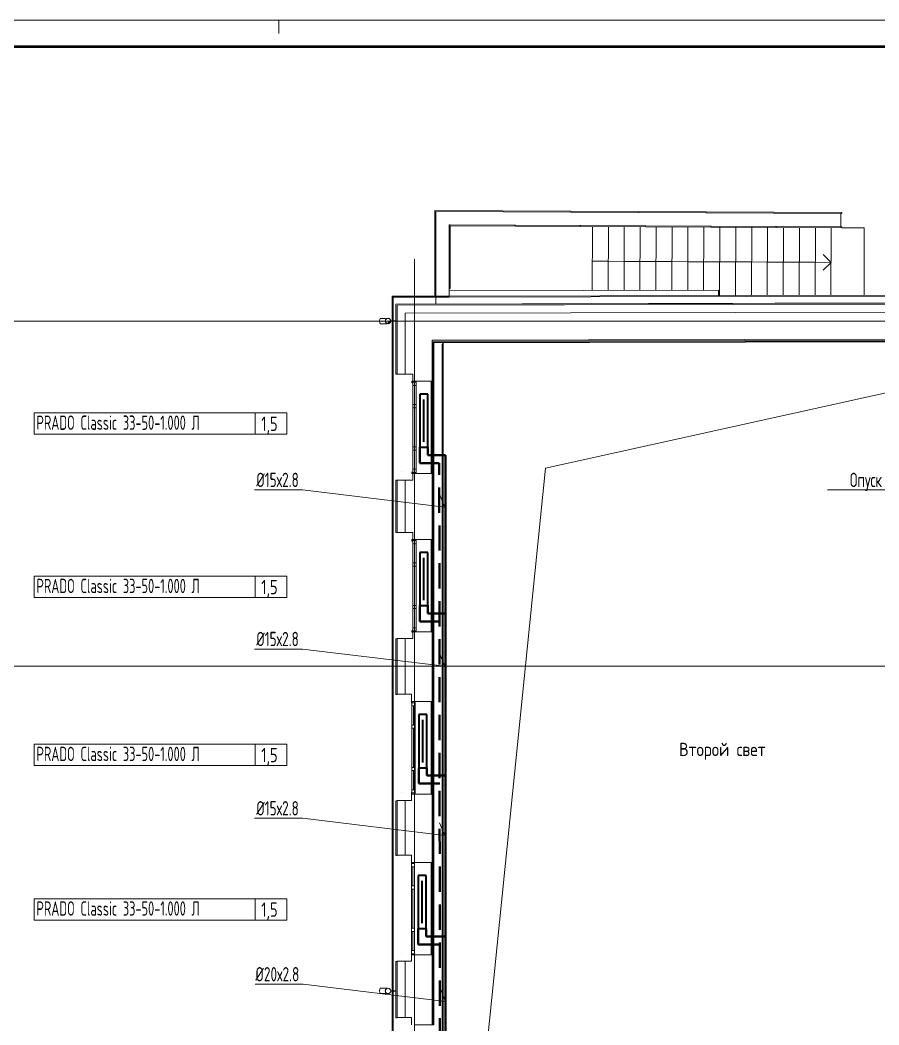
# Model space of a CAD drawing. Header units: millimetres. Extents: x -3929 to 624051, y 52832 to 514950.
# Drawn here: x 183577 to 199756, y 186176 to 205107 of the extents above; entities that cross this region are included whole.
import ezdxf
from ezdxf import colors
from ezdxf.entities.mleader import LeaderData, LeaderLine
from ezdxf.enums import TextEntityAlignment as Align
from ezdxf.math import Vec2, Vec3

# ---------------------------------------------------------------- set-up
doc = ezdxf.new("R2010")
doc.units = ezdxf.units.MM
doc.linetypes.add('ADSK_Линия сетки', pattern=[25, 20, -2.5, 0, -2.5])
doc.linetypes.add('Hidden', pattern=[7.14375, 4.7625, -2.38125])
for name, color, linetype in [('9_Форматы', 7, 'Continuous'), ('ПРИБОРЫ', 3, 'Continuous'), ('статистика приборов', 252, 'Continuous'), ('стояки', 7, 'Continuous')]:
    doc.layers.add(name, color=color, linetype=linetype)
for name, color, linetype, lineweight in [('_ Окна', 7, 'Continuous', 9), ('Аннотация', 7, 'Continuous', 18), ('Лестницы', 7, 'Continuous', 9), ('Обобщенные модели', 7, 'Continuous', 18), ('ОВ-О-Оборудование', 32, 'Continuous', 35), ('ОВ-рамка', 7, 'Continuous', 30), ('ОВ-ТЕКСТ', 7, 'Continuous', 25), ('Окна', 7, 'Continuous', 9), ('Оси', 253, 'Continuous', 9), ('Перекрытие', 7, 'Continuous', 18), ('Стены внутренние', 7, 'Continuous', 18), ('Стены наружные', 7, 'Continuous', 18), ('Стены несущие', 7, 'Continuous', 30), ('Стены отделка', 7, 'Continuous', 30), ('Стены штриховка', 7, 'Continuous', 9), ('Стрелки вверх', 7, 'Continuous', 18)]:
    doc.layers.add(name, color=color, linetype=linetype, lineweight=lineweight)
doc.layers.add('Линии', color=7, linetype='Continuous', lineweight=9, true_color=0x00a600)
doc.layers.add('т11.2', color=7, linetype='Continuous', true_color=0x6d366d)
doc.layers.add('т21.2', color=7, linetype='Continuous', true_color=0x004285)
doc.styles.add('GOST Common_2', font='GOST_Common.ttf', dxfattribs={"width": 0.9, "height": 250})
doc.styles.add('СТИЛЬ', font='simplex.shx', dxfattribs={"width": 0.65})

# ---------------------------------------------------------------- blocks, each defined once
blk = doc.blocks.new('*U2874')
at = {"layer": 'ОВ-О-Оборудование', "color": 32, "ltscale": 0.1, "true_color": 0xcd6928}
for p, q in [((500, 75), (-500, 75)), ((-500, 75), (-500, -75)), ((-400, 0), (400, 0)), ((500, -75), (500, 75)), ((-500, -75), (500, -75))]:
    blk.add_line(p, q, dxfattribs=at)
blk = doc.blocks.new('1 этаж')
at = {"layer": '_ Окна', "color": 253, "lineweight": 5}
for p, q in [((381777, -211911), (381717, -211911)), ((381717, -211911), (381717, -211991)), ((381777, -211931), (381717, -211931)), ((381717, -211991), (381777, -211991)), ((381747, -212351), (381747, -211991)), ((381777, -211991), (381777, -211911)), ((381717, -212351), (381777, -212351)), ((381717, -212411), (381717, -212351)), ((381777, -212351), (381777, -212411)), ((381777, -212411), (381717, -212411)), ((381747, -213151), (381747, -212411)), ((381717, -213151), (381777, -213151)), ((381717, -213211), (381717, -213151)), ((381777, -213151), (381777, -213211)), ((381777, -213211), (381717, -213211)), ((381747, -213571), (381747, -213211)), ((381717, -213571), (381777, -213571)), ((381717, -213651), (381717, -213571)), ((381777, -213631), (381717, -213631)), ((381777, -213651), (381717, -213651)), ((381777, -213571), (381777, -213651)), ((381777, -214896), (381717, -214896)), ((381717, -214896), (381717, -214976)), ((381777, -214916), (381717, -214916)), ((381717, -214976), (381777, -214976)), ((381747, -215336), (381747, -214976)), ((381777, -214976), (381777, -214896)), ((381717, -215336), (381777, -215336)), ((381717, -215396), (381717, -215336)), ((381777, -215396), (381717, -215396)), ((381747, -216136), (381747, -215396)), ((381777, -215336), (381777, -215396)), ((381717, -216136), (381777, -216136)), ((381717, -216196), (381717, -216136)), ((381777, -216136), (381777, -216196)), ((381777, -216196), (381717, -216196)), ((381747, -216556), (381747, -216196)), ((381717, -216556), (381777, -216556)), ((381717, -216636), (381717, -216556)), ((381777, -216556), (381777, -216636)), ((381777, -216616), (381717, -216616)), ((381777, -216636), (381717, -216636)), ((381757, -217949), (381697, -217949)), ((381697, -217949), (381697, -218029)), ((381757, -217969), (381697, -217969)), ((381697, -218029), (381757, -218029)), ((381727, -218389), (381727, -218029)), ((381757, -218029), (381757, -217949)), ((381697, -218389), (381757, -218389)), ((381697, -218449), (381697, -218389)), ((381757, -218449), (381697, -218449)), ((381727, -219189), (381727, -218449)), ((381757, -218389), (381757, -218449)), ((381697, -219189), (381757, -219189)), ((381697, -219249), (381697, -219189)), ((381757, -219189), (381757, -219249)), ((381757, -219249), (381697, -219249)), ((381727, -219609), (381727, -219249)), ((381697, -219609), (381757, -219609)), ((381697, -219689), (381697, -219609)), ((381757, -219669), (381697, -219669)), ((381757, -219689), (381697, -219689)), ((381757, -219609), (381757, -219689)), ((381747, -220979), (381687, -220979)), ((381687, -220979), (381687, -221059)), ((381747, -220999), (381687, -220999)), ((381687, -221059), (381747, -221059)), ((381717, -221419), (381717, -221059)), ((381747, -221059), (381747, -220979)), ((381687, -221419), (381747, -221419)), ((381687, -221479), (381687, -221419)), ((381747, -221479), (381687, -221479)), ((381717, -222219), (381717, -221479)), ((381747, -221419), (381747, -221479)), ((381687, -222219), (381747, -222219)), ((381687, -222279), (381687, -222219)), ((381747, -222219), (381747, -222279)), ((381747, -222279), (381687, -222279)), ((381717, -222639), (381717, -222279)), ((381687, -222639), (381747, -222639)), ((381687, -222719), (381687, -222639)), ((381747, -222699), (381687, -222699)), ((381747, -222719), (381687, -222719)), ((381747, -222639), (381747, -222719))]:
    blk.add_line(p, q, dxfattribs=at)
at = {"layer": 'Лестницы', "color": 253, "lineweight": 5}
for p, q in [((385098, -209000), (385093, -210201)), ((385098, -209000), (385093, -210201)), ((385398, -209001), (385393, -210201)), ((385398, -209001), (385393, -210201)), ((385698, -209003), (385693, -210200)), ((385698, -209003), (385693, -210200)), ((385998, -209004), (385993, -210199)), ((385998, -209004), (385993, -210199)), ((386298, -209005), (386293, -210199)), ((386298, -209005), (386293, -210199)), ((386598, -209007), (386593, -210198)), ((386598, -209007), (386593, -210198)), ((386898, -209008), (386893, -210197)), ((386898, -209008), (386893, -210197)), ((387198, -209010), (387193, -210197)), ((387198, -209010), (387193, -210197)), ((387498, -209011), (387492, -210296)), ((387498, -209011), (387492, -210296)), ((387798, -209012), (387792, -210295)), ((387798, -209012), (387792, -210295)), ((388098, -209014), (388092, -210295)), ((388098, -209014), (388092, -210295)), ((388398, -209015), (388392, -210294)), ((388398, -209015), (388392, -210294)), ((388698, -209017), (388692, -210294)), ((388698, -209017), (388692, -210294)), ((388998, -209018), (388992, -210293)), ((388998, -209018), (388992, -210293)), ((389298, -209020), (389292, -210292)), ((389298, -209020), (389292, -210292))]:
    blk.add_line(p, q, dxfattribs=at)
at = {"layer": 'Линии', "color": 253, "lineweight": 5}
for p, q in [((384214, -213549), (393829, -211419)), ((382206, -233407), (384214, -213549))]:
    blk.add_line(p, q, dxfattribs=at)
at = {"layer": 'Обобщенные модели', "color": 253, "lineweight": 5}
for p, q in [((381144, -210728), (381101, -210728)), ((381101, -210828), (381144, -210828)), ((381144, -210728), (381149, -210728)), ((381146, -210828), (381144, -210828)), ((381152, -210828), (381146, -210828)), ((381149, -210728), (381155, -210728)), ((381157, -210828), (381152, -210828)), ((381155, -210728), (381160, -210728)), ((381163, -210828), (381157, -210828)), ((381160, -210728), (381166, -210728)), ((381168, -210828), (381163, -210828)), ((381166, -210728), (381171, -210728)), ((381173, -210828), (381168, -210828)), ((381171, -210728), (381176, -210728)), ((381178, -210828), (381173, -210828)), ((381176, -210728), (381181, -210728)), ((381183, -210828), (381178, -210828)), ((381181, -210728), (381186, -210728)), ((381188, -210828), (381183, -210828)), ((381186, -210728), (381191, -210728)), ((381193, -210828), (381188, -210828)), ((381191, -210728), (381195, -210728)), ((381197, -210828), (381193, -210828)), ((381195, -210728), (381200, -210728)), ((381202, -210828), (381197, -210828)), ((381200, -210728), (381204, -210728)), ((381206, -210828), (381202, -210828)), ((381204, -210728), (381208, -210728)), ((381210, -210828), (381206, -210828)), ((381208, -210728), (381212, -210728)), ((381214, -210828), (381210, -210828)), ((381212, -210728), (381216, -210728)), ((381218, -210828), (381214, -210828)), ((381216, -210728), (381220, -210728)), ((381221, -210828), (381218, -210828)), ((381220, -210728), (381223, -210728)), ((381224, -210828), (381221, -210828)), ((381223, -210728), (381226, -210728)), ((381227, -210828), (381224, -210828)), ((381226, -210728), (381229, -210728)), ((381230, -210828), (381227, -210828)), ((381229, -210728), (381232, -210728)), ((381233, -210828), (381230, -210828)), ((381232, -210728), (381234, -210728)), ((381234, -210828), (381233, -210828)), ((381397, -210773), (381298, -210773)), ((381298, -210783), (381397, -210783)), ((381144, -223350), (381101, -223350)), ((381144, -223350), (381149, -223350)), ((381149, -223350), (381155, -223350)), ((381155, -223350), (381160, -223350)), ((381160, -223350), (381166, -223350)), ((381166, -223350), (381171, -223350)), ((381171, -223350), (381176, -223350)), ((381176, -223350), (381181, -223350)), ((381181, -223350), (381186, -223350)), ((381186, -223350), (381191, -223350)), ((381191, -223350), (381195, -223350)), ((381195, -223350), (381200, -223350)), ((381200, -223350), (381204, -223350)), ((381204, -223350), (381208, -223350)), ((381208, -223350), (381212, -223350)), ((381212, -223350), (381216, -223350)), ((381216, -223350), (381220, -223350)), ((381220, -223350), (381223, -223350)), ((381223, -223350), (381226, -223350)), ((381226, -223350), (381229, -223350)), ((381229, -223350), (381232, -223350)), ((381232, -223350), (381234, -223350)), ((381101, -223450), (381144, -223450)), ((381146, -223450), (381144, -223450)), ((381152, -223450), (381146, -223450)), ((381157, -223450), (381152, -223450)), ((381163, -223450), (381157, -223450)), ((381168, -223450), (381163, -223450)), ((381173, -223450), (381168, -223450)), ((381178, -223450), (381173, -223450)), ((381183, -223450), (381178, -223450)), ((381188, -223450), (381183, -223450)), ((381193, -223450), (381188, -223450)), ((381197, -223450), (381193, -223450)), ((381202, -223450), (381197, -223450)), ((381206, -223450), (381202, -223450)), ((381210, -223450), (381206, -223450)), ((381214, -223450), (381210, -223450)), ((381218, -223450), (381214, -223450)), ((381221, -223450), (381218, -223450)), ((381224, -223450), (381221, -223450)), ((381227, -223450), (381224, -223450)), ((381230, -223450), (381227, -223450)), ((381233, -223450), (381230, -223450)), ((381234, -223450), (381233, -223450)), ((381397, -223395), (381298, -223395)), ((381298, -223405), (381397, -223405))]:
    blk.add_line(p, q, dxfattribs=at)
at = {"layer": 'Обобщенные модели', "color": 253, "linetype": 'Continuous', "lineweight": 5}
for p, q in [((381239, -210827), (381295, -210770)), ((381202, -223379), (381224, -223357))]:
    blk.add_line(p, q, dxfattribs=at)
at = {"layer": 'Обобщенные модели', "color": 253, "lineweight": 5}
for centre, radius, start, end in [((381247, -210778), 52, 0, 180), ((381247, -210778), 52, 180, 0), ((381247, -210778), 50, 0, 180), ((381247, -210778), 50, 180, 0), ((381247, -223400), 52, 0, 180), ((381247, -223400), 50, 0, 180), ((381247, -223400), 52, 180, 0), ((381247, -223400), 50, 180, 0)]:
    blk.add_arc(centre, radius, start, end, dxfattribs=at)
for centre, start_param, end_param in [((381101, -210778), 3.141593, 4.712389), ((381101, -210778), 4.712389, 6.283185), ((381101, -223400), 3.141593, 4.712389), ((381101, -223400), 4.712389, 6.283185)]:
    blk.add_ellipse(centre, major_axis=(0, -50), ratio=0.309017, start_param=start_param, end_param=end_param, dxfattribs=at)
at = {"layer": 'Окна', "color": 253, "lineweight": 5}
for p, q in [((381717, -211911), (381717, -211991)), ((381777, -211911), (381717, -211911)), ((381717, -212351), (381717, -211991)), ((381777, -211991), (381777, -211911)), ((381777, -211991), (381777, -212351)), ((381717, -212351), (381717, -212411)), ((381777, -212411), (381777, -212351)), ((381717, -213151), (381717, -212411)), ((381777, -212411), (381777, -213151)), ((381717, -213151), (381717, -213211)), ((381777, -213211), (381777, -213151)), ((381717, -213571), (381717, -213211)), ((381777, -213211), (381777, -213571)), ((381717, -213571), (381717, -213651)), ((381717, -213651), (381777, -213651)), ((381777, -213651), (381777, -213571)), ((381717, -214896), (381717, -214976)), ((381777, -214896), (381717, -214896)), ((381717, -215336), (381717, -214976)), ((381777, -214976), (381777, -214896)), ((381777, -214976), (381777, -215336)), ((381717, -215336), (381717, -215396)), ((381717, -216136), (381717, -215396)), ((381777, -215396), (381777, -215336)), ((381777, -215396), (381777, -216136)), ((381717, -216136), (381717, -216196)), ((381777, -216196), (381777, -216136)), ((381717, -216556), (381717, -216196)), ((381777, -216196), (381777, -216556)), ((381717, -216556), (381717, -216636)), ((381777, -216636), (381777, -216556)), ((381717, -216636), (381777, -216636)), ((381697, -217949), (381697, -218029)), ((381757, -217949), (381697, -217949)), ((381697, -218389), (381697, -218029)), ((381757, -218029), (381757, -217949)), ((381757, -218029), (381757, -218389)), ((381697, -218389), (381697, -218449)), ((381697, -219189), (381697, -218449)), ((381757, -218449), (381757, -218389)), ((381757, -218449), (381757, -219189)), ((381697, -219189), (381697, -219249)), ((381757, -219249), (381757, -219189)), ((381697, -219609), (381697, -219249)), ((381757, -219249), (381757, -219609)), ((381697, -219609), (381697, -219689)), ((381697, -219689), (381757, -219689)), ((381757, -219689), (381757, -219609)), ((381687, -220979), (381687, -221059)), ((381747, -220979), (381687, -220979)), ((381687, -221419), (381687, -221059)), ((381747, -221059), (381747, -220979)), ((381747, -221059), (381747, -221419)), ((381687, -221419), (381687, -221479)), ((381687, -222219), (381687, -221479)), ((381747, -221479), (381747, -221419)), ((381747, -221479), (381747, -222219)), ((381687, -222219), (381687, -222279)), ((381747, -222279), (381747, -222219)), ((381687, -222639), (381687, -222279)), ((381747, -222279), (381747, -222639)), ((381687, -222639), (381687, -222719)), ((381687, -222719), (381747, -222719)), ((381747, -222719), (381747, -222639))]:
    blk.add_line(p, q, dxfattribs=at)
at = {"layer": 'Оси', "color": 253, "linetype": 'ADSK_Линия сетки', "lineweight": 5}
for p, q in [((381744, -258178), (381744, -209604)), ((353580, -210782), (419810, -210782)), ((353580, -217282), (419810, -217282))]:
    blk.add_line(p, q, dxfattribs=at)
at = {"layer": 'Перекрытие', "color": 253, "lineweight": 5}
for p, q in [((389598, -209021), (389592, -210292)), ((390218, -209021), (389798, -209021)), ((390218, -210290), (390218, -209021)), ((382057, -211911), (382057, -213651)), ((382057, -214896), (382057, -216636)), ((382057, -217949), (382057, -219689)), ((382057, -220979), (382057, -222719))]:
    blk.add_line(p, q, dxfattribs=at)
at = {"layer": 'Стены внутренние', "color": 253, "lineweight": 5}
for p, q in [((382146, -208716), (382146, -208716)), ((382146, -208716), (389777, -208752)), ((389777, -208752), (389776, -209002)), ((389776, -209002), (382396, -208967)), ((382396, -210168), (382396, -210307)), ((382396, -210207), (387474, -210196)), ((382396, -210307), (382396, -210207)), ((387475, -210296), (387474, -210196)), ((382264, -229783), (382264, -211215)), ((382276, -211215), (382264, -211215)), ((382276, -211215), (382276, -229800)), ((382277, -229800), (382277, -211189)), ((382289, -211189), (382277, -211189)), ((382289, -211189), (382289, -229800)), ((381697, -211941), (381697, -211912)), ((381697, -211912), (381717, -211912)), ((381697, -211941), (381717, -211941)), ((382077, -213651), (382077, -211911)), ((382097, -211911), (382097, -213651)), ((381497, -213622), (381497, -213621)), ((381697, -213652), (381697, -213622)), ((381717, -213652), (381697, -213652)), ((382057, -213651), (382057, -213652)), ((381697, -214926), (381697, -214897)), ((381697, -214897), (381717, -214897)), ((381697, -214926), (381717, -214926)), ((382077, -216636), (382077, -214896)), ((382097, -214896), (382097, -216636)), ((381497, -216607), (381497, -216606)), ((381697, -216637), (381697, -216607)), ((381717, -216637), (381697, -216637)), ((382057, -216636), (382057, -216637)), ((382077, -219689), (382077, -217949)), ((382097, -217949), (382097, -219689)), ((381497, -219660), (381497, -219659)), ((382077, -222719), (382077, -220979)), ((382097, -220979), (382097, -222719)), ((381497, -222690), (381497, -222689)), ((382057, -222719), (382057, -222720))]:
    blk.add_line(p, q, dxfattribs=at)
at = {"layer": 'Стены наружные', "color": 253, "lineweight": 5}
for p, q in [((382126, -208696), (389797, -208732)), ((382126, -208716), (382126, -208696)), ((382126, -210309), (382126, -208716)), ((389797, -208752), (382146, -208716)), ((382146, -208716), (382146, -210309)), ((389797, -208752), (389797, -208732)), ((382396, -210168), (382396, -208967)), ((382396, -208967), (382416, -208967)), ((382416, -208967), (389798, -209002)), ((389798, -209022), (382416, -208987)), ((382416, -208987), (382416, -210168)), ((389798, -209002), (389798, -209022)), ((381327, -210773), (381327, -210309)), ((381327, -210309), (382396, -210309)), ((381347, -210773), (381347, -210309)), ((394641, -210301), (382146, -210328)), ((382396, -210168), (382416, -210168)), ((382396, -210307), (394661, -210281)), ((382396, -210307), (382396, -210327)), ((382396, -210329), (382396, -210309)), ((382396, -210329), (381347, -210329)), ((382146, -210328), (382146, -210457)), ((382146, -210457), (382146, -210329)), ((381327, -223395), (381327, -210783)), ((381347, -223395), (381347, -210783)), ((382109, -211911), (382109, -213651)), ((382109, -214896), (382109, -216636)), ((382109, -217949), (382109, -219689)), ((382109, -220979), (382109, -222719)), ((381327, -233044), (381327, -223405)), ((381347, -233044), (381347, -223405))]:
    blk.add_line(p, q, dxfattribs=at)
at = {"layer": 'Стены несущие', "color": 253, "lineweight": 5}
for p, q in [((381567, -210629), (394337, -210602)), ((381567, -210629), (381567, -211778)), ((382077, -211138), (393778, -211113)), ((382077, -211138), (382077, -211911)), ((381567, -211778), (381717, -211778)), ((381717, -211778), (381717, -211911)), ((381777, -211911), (382077, -211911)), ((381717, -213651), (381717, -213778)), ((382077, -213651), (381777, -213651)), ((382077, -213651), (382077, -214896)), ((381717, -213778), (381567, -213778)), ((381567, -213778), (381567, -214762)), ((381567, -214762), (381717, -214762)), ((381717, -214762), (381717, -214896)), ((381777, -214896), (382077, -214896)), ((381717, -216636), (381717, -216762)), ((382077, -216636), (381777, -216636)), ((382077, -216636), (382077, -217949)), ((381717, -216762), (381567, -216762)), ((381567, -216762), (381567, -217810)), ((381567, -217810), (381687, -217810)), ((381687, -217810), (381687, -217979)), ((381687, -217979), (381697, -217979)), ((381757, -217949), (382077, -217949)), ((381687, -219659), (381687, -219810)), ((381697, -219659), (381687, -219659)), ((382077, -219689), (381757, -219689)), ((382077, -219689), (382077, -220979)), ((381687, -219810), (381567, -219810)), ((381567, -219810), (381567, -220840)), ((381567, -220840), (381687, -220840)), ((381687, -220840), (381687, -220979)), ((381747, -220979), (382077, -220979)), ((381687, -222719), (381687, -222720)), ((381687, -222720), (381687, -222840)), ((382077, -222719), (381747, -222719)), ((382077, -222719), (382077, -224039)), ((381687, -222840), (381567, -222840)), ((381567, -222840), (381567, -223900)), ((381567, -223900), (381687, -223900)), ((381687, -223900), (381687, -224039)), ((381747, -224039), (382077, -224039))]:
    blk.add_line(p, q, dxfattribs=at)
at = {"layer": 'Стены отделка', "color": 253, "lineweight": 5}
for p, q in [((394506, -210430), (381397, -210458)), ((394506, -210431), (381397, -210459)), ((381397, -210459), (394506, -210431)), ((381397, -210458), (381397, -210459)), ((381397, -210459), (381397, -211778)), ((381417, -210629), (381417, -210479)), ((393764, -211133), (382077, -211158)), ((382097, -211911), (382097, -211178)), ((382109, -211190), (393742, -211165)), ((382109, -211911), (382109, -211190)), ((381397, -211778), (381567, -211778)), ((382077, -211911), (382109, -211911)), ((382077, -213651), (382077, -213651)), ((382109, -213651), (382077, -213651)), ((382097, -214896), (382097, -213651)), ((382109, -214896), (382109, -213651)), ((381397, -213778), (381397, -214763)), ((381567, -213778), (381397, -213778)), ((381397, -214763), (381417, -214763)), ((381417, -214763), (381417, -214762)), ((381417, -214762), (381567, -214762)), ((382077, -214896), (382109, -214896)), ((382077, -216636), (382077, -216636)), ((382109, -216636), (382077, -216636)), ((382097, -217949), (382097, -216636)), ((382109, -217949), (382109, -216636)), ((381417, -216763), (381397, -216763)), ((381397, -216763), (381397, -217816)), ((381567, -216762), (381417, -216762)), ((381417, -216762), (381417, -216763)), ((381397, -217816), (381417, -217816)), ((381417, -217816), (381417, -217810)), ((381417, -217810), (381567, -217810)), ((382077, -217949), (382109, -217949)), ((382077, -219689), (382077, -219689)), ((382109, -219689), (382077, -219689)), ((382097, -220979), (382097, -219689)), ((382109, -220979), (382109, -219689)), ((381417, -219816), (381397, -219816)), ((381397, -219816), (381397, -220846)), ((381567, -219810), (381417, -219810)), ((381417, -219810), (381417, -219816)), ((381397, -220846), (381417, -220846)), ((381417, -220846), (381417, -220840)), ((381417, -220840), (381567, -220840)), ((382077, -220979), (382109, -220979)), ((382077, -222719), (382077, -222719)), ((382109, -222719), (382077, -222719)), ((382097, -224039), (382097, -222719)), ((382109, -224039), (382109, -222719)), ((381417, -222846), (381397, -222846)), ((381397, -222846), (381397, -223906)), ((381567, -222840), (381417, -222840)), ((381417, -222840), (381417, -222846)), ((381397, -223906), (381417, -223906)), ((381417, -223906), (381417, -223900)), ((381417, -223900), (381567, -223900)), ((382077, -224039), (382109, -224039))]:
    blk.add_line(p, q, dxfattribs=at)
at = {"layer": 'Стены штриховка', "color": 253, "lineweight": 5}
for p, q in [((381417, -210479), (394486, -210451)), ((381417, -211778), (381417, -210629)), ((382097, -211178), (393754, -211153)), ((382107, -211188), (393744, -211163)), ((382107, -211911), (382107, -211188)), ((382107, -214896), (382107, -213651)), ((381417, -214762), (381417, -213778)), ((382107, -217949), (382107, -216636)), ((381417, -217810), (381417, -216763)), ((382107, -220979), (382107, -219689)), ((381417, -220840), (381417, -219816)), ((382107, -224039), (382107, -222719)), ((381417, -223900), (381417, -222846))]:
    blk.add_line(p, q, dxfattribs=at)
at = {"layer": 'Стрелки вверх', "color": 253, "lineweight": 5}
for p, q in [((389595, -209673), (389446, -209522)), ((385095, -209651), (385395, -209653)), ((385395, -209653), (385695, -209654)), ((385695, -209654), (385995, -209656)), ((385995, -209656), (386295, -209657)), ((386295, -209657), (386595, -209658)), ((386595, -209658), (386895, -209660)), ((386895, -209660), (387195, -209661)), ((387195, -209661), (387495, -209663)), ((387495, -209663), (387795, -209664)), ((387795, -209664), (388095, -209665)), ((388095, -209665), (388395, -209667)), ((388395, -209667), (388695, -209668)), ((388695, -209668), (388995, -209670)), ((388995, -209670), (389295, -209671)), ((389295, -209671), (389595, -209673)), ((389595, -209673), (389444, -209822))]:
    blk.add_line(p, q, dxfattribs=at)
at = {"layer": 'Аннотация', "color": 253, "lineweight": 5, "style": 'GOST Common_2', "width": 0.9}
blk.add_text('Второй свет', height=250, dxfattribs=at).set_placement((386730, -218975))
blk.add_text('Второй свет', height=250, dxfattribs=at).set_placement((386730, -218975))
blk = doc.blocks.new('*U2998')
at = {"layer": '9_Форматы', "color": 7, "linetype": 'Continuous', "lineweight": 9, "ltscale": 100}
blk.add_lwpolyline([(5, -5), (5, 589), (-836, 589), (-836, -5)], close=True, dxfattribs=at)
at = {"layer": '9_Форматы', "color": 7, "linetype": 'Continuous', "lineweight": 15, "ltscale": 100}
blk.add_lwpolyline([(-500.5, 589), (-500.5, 586.5)], dxfattribs=at)
at = {"layer": '9_Форматы', "color": 7, "linetype": 'Continuous', "lineweight": 9, "ltscale": 100, "const_width": 0.5}
blk.add_lwpolyline([(0, 0), (0, 584), (-816, 584), (-816, 0)], close=True, dxfattribs=at)

msp = doc.modelspace()

# ---------------------------------------------------------------- linework, layer by layer
at = {"layer": 'ПРИБОРЫ', "color": 7, "lineweight": 15}
for p, q in [((183842.837, 197705.426), (188602.457, 197705.426)), ((183842.837, 197705.426), (188602.457, 197705.426)), ((183842.837, 197705.426), (183842.837, 197305.426)), ((188002.457, 197705.426), (188002.457, 197305.426)), ((188602.457, 197705.426), (188602.457, 197305.426)), ((183842.837, 197305.426), (188602.457, 197305.426)), ((183842.837, 194629.29), (188602.457, 194629.29)), ((183842.837, 194629.29), (188602.457, 194629.29)), ((183842.837, 194629.29), (183842.837, 194229.29)), ((188002.457, 194629.29), (188002.457, 194229.29)), ((188602.457, 194629.29), (188602.457, 194229.29)), ((183842.837, 194229.29), (188602.457, 194229.29)), ((183842.837, 191464.689), (188602.457, 191464.689)), ((183842.837, 191464.689), (188602.457, 191464.689)), ((183842.837, 191464.689), (183842.837, 191064.689)), ((188002.457, 191464.689), (188002.457, 191064.689)), ((188602.457, 191464.689), (188602.457, 191064.689)), ((183842.837, 191064.689), (188602.457, 191064.689)), ((183842.837, 188552.614), (188602.457, 188552.614)), ((183842.837, 188552.614), (188602.457, 188552.614)), ((183842.837, 188552.614), (183842.837, 188152.614)), ((188002.457, 188552.614), (188002.457, 188152.614)), ((188602.457, 188552.614), (188602.457, 188152.614)), ((183842.837, 188152.614), (188602.457, 188152.614))]:
    msp.add_line(p, q, dxfattribs=at)
at = {"layer": 'т11.2', "lineweight": 40}
for p, q in [((191258.67, 197060.654), (191258.67, 196910.654)), ((191258.67, 196910.654), (191592.165, 196910.654)), ((191592.165, 171386.881), (191592.165, 196910.654)), ((191258.67, 194075.304), (191258.67, 193925.304)), ((191258.67, 193925.304), (191592.165, 193925.304)), ((191238.67, 191022.344), (191238.67, 190872.344)), ((191238.67, 190872.344), (191592.165, 190872.344)), ((191228.67, 187992.364), (191228.67, 187842.364)), ((191228.67, 187842.364), (191592.165, 187842.364))]:
    msp.add_line(p, q, dxfattribs=at)
at = {"layer": 'т21.2', "linetype": 'Hidden', "lineweight": 40, "ltscale": 100}
for p, q in [((191108.67, 197060.654), (191108.67, 196760.654)), ((191108.67, 196760.654), (191473.757, 196760.654)), ((191499.172, 171536.881), (191473.757, 196760.654)), ((191108.67, 194075.304), (191108.67, 193775.304)), ((191108.67, 193775.304), (191477.617, 193775.304)), ((191088.67, 191022.344), (191088.67, 190722.344)), ((191088.67, 190722.344), (191481.565, 190722.344)), ((191078.67, 187992.364), (191078.67, 187692.364)), ((191078.67, 187692.364), (191485.483, 187692.364))]:
    msp.add_line(p, q, dxfattribs=at)

# ---------------------------------------------------------------- block references
at = {"layer": 'ОВ-О-Оборудование', "ltscale": 10, "rotation": 90.00000000000001}
for p in [(191183.67, 197560.654), (191183.67, 194575.304), (191163.67, 191522.344), (191153.67, 188492.364)]:
    msp.add_blockref('*U2874', p, dxfattribs=at)
at = {"layer": 'ОВ-рамка', "ltscale": 100, "transparency": 33554687, "xscale": 100, "yscale": 100, "zscale": 100}
msp.add_blockref('*U2998', (238498.26, 146206.792), dxfattribs=at)
at = {"layer": 'стояки', "color": 5, "lineweight": 40}
msp.add_blockref('1 этаж', (-190738.98, 410215.433), dxfattribs=at)

# ---------------------------------------------------------------- texts
at = {"layer": 'статистика приборов', "color": 7, "style": 'СТИЛЬ', "width": 0.6}
for p in [(183885.814, 197387.279), (183885.814, 194311.143), (183885.814, 191146.543), (183885.814, 188234.467)]:
    msp.add_text('PRADO Classic 33-50-1.000 Л      ', height=270, dxfattribs=at).set_placement(p)
at = {"layer": 'статистика приборов', "color": 7, "style": 'СТИЛЬ', "width": 0.7}
for p in [(188273.523, 197365.877), (188273.523, 194289.741), (188273.523, 191125.141), (188273.523, 188213.065)]:
    msp.add_text('1,5', height=270, dxfattribs=at).set_placement(p, align=Align.CENTER)

# ---------------------------------------------------------------- leaders
at = {"layer": 'ОВ-ТЕКСТ', "color": 7}
ml = msp.add_multileader_mtext('Standard', dxfattribs=at)
ml.set_content('\\A1;Опуск в подвал %%C15х2.8 ', color=7, style='СТИЛЬ')
ml.set_leader_properties(color=7, lineweight=18)
ml.build(insert=Vec2(0, 0))
ml.multileader.update_dxf_attribs({"text_left_attachment_type": 6, "text_right_attachment_type": 6, "dogleg_length": 0.36, "arrow_head_size": 0.126})
ctx = ml.context
ctx.base_point, ctx.char_height, ctx.arrow_head_size, ctx.landing_gap_size, ctx.plane_origin = Vec3(199485.262, 196255.045), 270, 0.126, 0.063, Vec3(222389.799, 187944.587)
ctx.left_attachment, ctx.right_attachment, ctx.text_align_type = 6, 6, 1
notes = []
notes.append((ctx, [(1, (1, 1, 0), (201616.711, 196255.045), (-1, 0), 0.252, [(1, [(202952.272, 196760.654), (202833.863, 196910.654)], 0, [])])]))
ctx.mtext.insert, ctx.mtext.width, ctx.mtext.defined_height, ctx.mtext.alignment, ctx.mtext.flow_direction = Vec3(200550.861, 196579.045), 2900.40337, 1165.442, 2, 5
ml = msp.add_multileader_mtext('Standard', dxfattribs=at)
ml.set_content('\\A1;%%C15х2.8', color=7, style='СТИЛЬ')
ml.set_leader_properties(color=7, lineweight=18)
ml.build(insert=Vec2(0, 0))
ml.multileader.update_dxf_attribs({"text_left_attachment_type": 6, "text_right_attachment_type": 6, "dogleg_length": 0.36, "arrow_head_size": 0.126})
ctx = ml.context
ctx.base_point, ctx.char_height, ctx.arrow_head_size, ctx.landing_gap_size, ctx.plane_origin = Vec3(187959.565, 196255.319), 270, 0.126, 0.063, Vec3(189922.279, 195811.471)
ctx.left_attachment, ctx.right_attachment, ctx.text_align_type = 6, 6, 1
notes.append((ctx, [(1, (1, 1, 0), (188895.943, 196255.319), (-1, 0), 0.252, [(1, [(191479.774, 196173.525), (191579.238, 195931.391)], 0, [])])]))
ctx.mtext.insert, ctx.mtext.width, ctx.mtext.alignment, ctx.mtext.flow_direction = Vec3(188427.628, 196579.319), 1404.14984, 2, 5
ml = msp.add_multileader_mtext('Standard', dxfattribs=at)
ml.set_content('\\A1;%%C15х2.8', color=7, style='СТИЛЬ')
ml.set_leader_properties(color=7, lineweight=18)
ml.build(insert=Vec2(0, 0))
ml.multileader.update_dxf_attribs({"text_left_attachment_type": 6, "text_right_attachment_type": 6, "dogleg_length": 0.36, "arrow_head_size": 0.126})
ctx = ml.context
ctx.base_point, ctx.char_height, ctx.arrow_head_size, ctx.landing_gap_size, ctx.plane_origin = Vec3(187959.565, 193257.762), 270, 0.126, 0.063, Vec3(189922.279, 192813.914)
ctx.left_attachment, ctx.right_attachment, ctx.text_align_type = 6, 6, 1
notes.append((ctx, [(1, (1, 1, 0), (188895.943, 193257.762), (-1, 0), 0.252, [(1, [(191479.774, 193175.969), (191579.238, 192933.834)], 0, [])])]))
ctx.mtext.insert, ctx.mtext.width, ctx.mtext.alignment, ctx.mtext.flow_direction = Vec3(188427.628, 193581.762), 1404.14984, 2, 5
ml = msp.add_multileader_mtext('Standard', dxfattribs=at)
ml.set_content('\\A1;%%C15х2.8', color=7, style='СТИЛЬ')
ml.set_leader_properties(color=7, lineweight=18)
ml.build(insert=Vec2(0, 0))
ml.multileader.update_dxf_attribs({"text_left_attachment_type": 6, "text_right_attachment_type": 6, "dogleg_length": 0.36, "arrow_head_size": 0.126})
ctx = ml.context
ctx.base_point, ctx.char_height, ctx.arrow_head_size, ctx.landing_gap_size, ctx.plane_origin = Vec3(187959.565, 190068.314), 270, 0.126, 0.063, Vec3(189922.279, 189624.467)
ctx.left_attachment, ctx.right_attachment, ctx.text_align_type = 6, 6, 1
notes.append((ctx, [(1, (1, 1, 0), (188895.943, 190068.314), (-1, 0), 0.252, [(1, [(191479.774, 189986.521), (191579.238, 189744.387)], 0, [])])]))
ctx.mtext.insert, ctx.mtext.width, ctx.mtext.alignment, ctx.mtext.flow_direction = Vec3(188427.628, 190392.314), 1404.14984, 2, 5
ml = msp.add_multileader_mtext('Standard', dxfattribs=at)
ml.set_content('\\A1;%%C20х2.8', color=7, style='СТИЛЬ')
ml.set_leader_properties(color=7, lineweight=18)
ml.build(insert=Vec2(0, 0))
ml.multileader.update_dxf_attribs({"text_left_attachment_type": 6, "text_right_attachment_type": 6, "dogleg_length": 0.36, "arrow_head_size": 0.126})
ctx = ml.context
ctx.base_point, ctx.char_height, ctx.arrow_head_size, ctx.landing_gap_size, ctx.plane_origin = Vec3(187939.064, 186942.228), 270, 0.126, 0.063, Vec3(189935.206, 186498.381)
ctx.left_attachment, ctx.right_attachment, ctx.text_align_type = 6, 6, 1
notes.append((ctx, [(1, (1, 1, 0), (188908.87, 186942.228), (-1, 0), 0.252, [(1, [(191492.701, 186860.435), (191592.165, 186618.301)], 0, [])])]))
ctx.mtext.insert, ctx.mtext.width, ctx.mtext.alignment, ctx.mtext.flow_direction = Vec3(188423.841, 187266.228), 1404.14984, 2, 5
for ctx, leaders in notes:
    for number, flags, end, landing, length, lines in leaders:
        leader = LeaderData()
        leader.index, (leader.has_last_leader_line, leader.has_dogleg_vector, leader.attachment_direction) = number, flags
        leader.last_leader_point, leader.dogleg_vector, leader.dogleg_length = Vec3(end), Vec3(landing), length
        for number, points, colour, breaks in lines:
            line = LeaderLine()
            line.index, line.vertices, line.color, line.breaks = number, Vec3.list(points), colors.encode_raw_color(colour), breaks
            leader.lines.append(line)
        ctx.leaders.append(leader)

doc.saveas('drawing.dxf')
